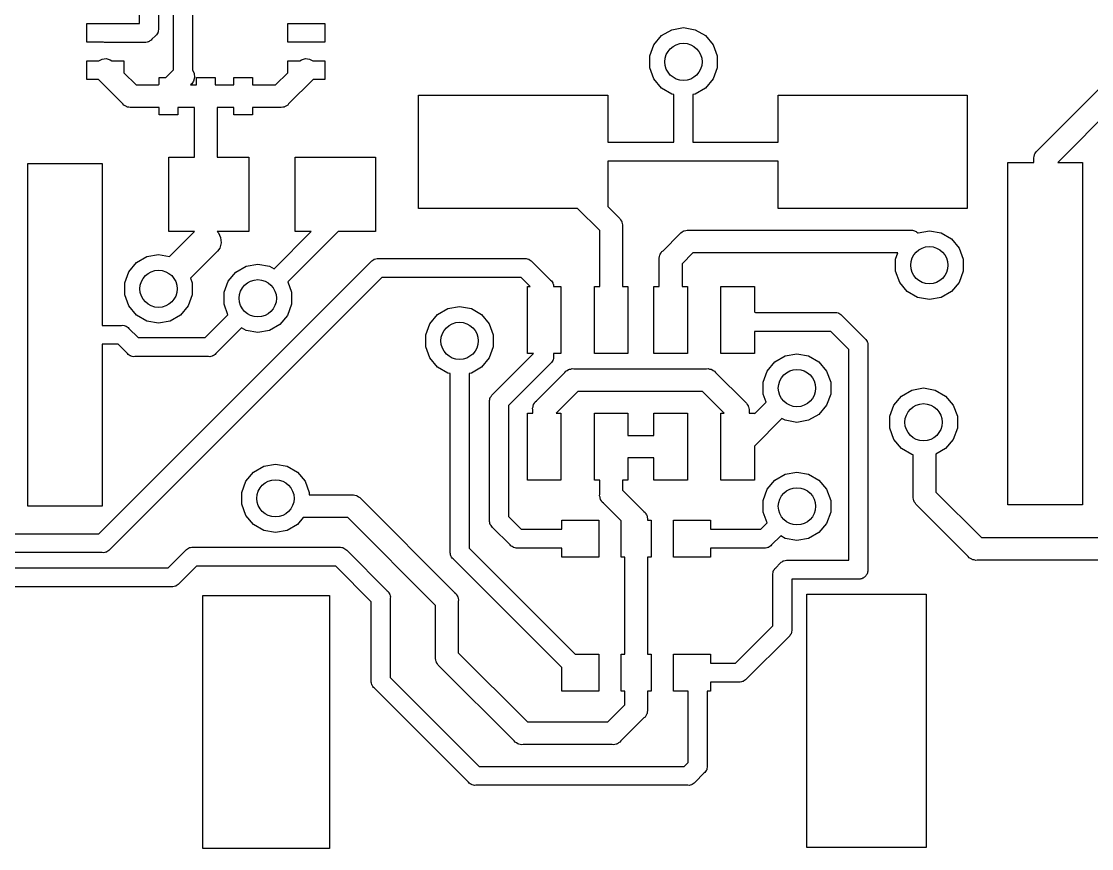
# Model space of a CAD drawing. Extents: x 106.7 to 190.8, y -131.8 to -78.3.
# Drawn here: x 150.91 to 165.28, y -131.76 to -120.65 of the extents above; entities that cross this region are included whole.
import ezdxf

# ---------------------------------------------------------------- set-up
doc = ezdxf.new("R2010")
doc.units = 0
doc.header["$MEASUREMENT"] = 0
doc.layers.add('BLACK', color=7, linetype='CONTINUOUS')

msp = doc.modelspace()

# ---------------------------------------------------------------- linework, layer by layer
at = {"layer": 'BLACK', "linetype": 'CONTINUOUS'}
for p, q in [((153.213, -119.806), (153.213, -121.302)), ((152.959, -121.302), (152.959, -119.853)), ((152.502, -120.68), (152.502, -120.042)), ((152.756, -119.995), (152.756, -120.746)), ((151.791, -120.932), (151.791, -120.682)), ((151.791, -120.682), (152.018, -120.682)), ((152.018, -120.682), (152.029, -120.68)), ((152.029, -120.68), (152.502, -120.68)), ((154.491, -120.932), (154.491, -120.682)), ((154.491, -120.682), (154.991, -120.682)), ((154.991, -120.682), (154.991, -120.932)), ((152.714, -120.845), (152.667, -120.893)), ((152.727, -120.834), (152.714, -120.845)), ((152.736, -120.82), (152.727, -120.834)), ((152.745, -120.806), (152.736, -120.82)), ((152.747, -120.801), (152.745, -120.806)), ((152.75, -120.796), (152.747, -120.801)), ((152.753, -120.779), (152.75, -120.796)), ((152.757, -120.763), (152.753, -120.779)), ((152.756, -120.746), (152.757, -120.763)), ((159.406, -120.966), (159.508, -120.844)), ((159.508, -120.844), (159.647, -120.764)), ((159.647, -120.764), (159.804, -120.736)), ((159.804, -120.736), (159.961, -120.764)), ((159.961, -120.764), (160.1, -120.844)), ((160.1, -120.844), (160.203, -120.966)), ((152.018, -120.932), (151.791, -120.932)), ((152.029, -120.934), (152.018, -120.932)), ((152.568, -120.934), (152.029, -120.934)), ((152.584, -120.936), (152.568, -120.934)), ((152.601, -120.931), (152.584, -120.936)), ((152.617, -120.928), (152.601, -120.931)), ((152.622, -120.925), (152.617, -120.928)), ((152.628, -120.924), (152.622, -120.925)), ((152.641, -120.914), (152.628, -120.924)), ((152.656, -120.906), (152.641, -120.914)), ((152.667, -120.893), (152.656, -120.906)), ((154.991, -120.932), (154.491, -120.932)), ((159.351, -121.116), (159.406, -120.966)), ((160.203, -120.966), (160.257, -121.116)), ((159.351, -121.276), (159.351, -121.116)), ((160.257, -121.116), (160.257, -121.276)), ((151.791, -121.432), (151.791, -121.182)), ((151.791, -121.182), (151.95, -121.182)), ((151.95, -121.182), (151.952, -121.18)), ((151.952, -121.18), (152.001, -121.158)), ((152.001, -121.158), (152.054, -121.153)), ((152.054, -121.153), (152.106, -121.167)), ((152.106, -121.167), (152.128, -121.182)), ((152.128, -121.182), (152.291, -121.182)), ((152.291, -121.182), (152.291, -121.342)), ((154.491, -121.342), (154.491, -121.182)), ((154.491, -121.182), (154.653, -121.182)), ((154.653, -121.182), (154.675, -121.167)), ((154.675, -121.167), (154.727, -121.153)), ((154.727, -121.153), (154.781, -121.158)), ((154.781, -121.158), (154.829, -121.18)), ((154.829, -121.18), (154.831, -121.182)), ((154.831, -121.182), (154.991, -121.182)), ((154.991, -121.182), (154.991, -121.432)), ((159.406, -121.426), (159.351, -121.276)), ((160.257, -121.276), (160.203, -121.426)), ((152.291, -121.342), (152.454, -121.505)), ((152.766, -121.495), (152.766, -121.407)), ((152.766, -121.407), (152.854, -121.407)), ((152.854, -121.407), (152.959, -121.302)), ((153.213, -121.302), (153.235, -121.35)), ((153.24, -121.404), (153.226, -121.456)), ((153.235, -121.35), (153.24, -121.404)), ((153.266, -121.505), (153.266, -121.407)), ((153.266, -121.407), (153.516, -121.407)), ((153.516, -121.407), (153.516, -121.505)), ((153.766, -121.505), (153.766, -121.407)), ((153.766, -121.407), (154.016, -121.407)), ((154.016, -121.407), (154.016, -121.505)), ((154.327, -121.505), (154.491, -121.342)), ((159.508, -121.549), (159.406, -121.426)), ((160.203, -121.426), (160.1, -121.549)), ((151.95, -121.432), (151.791, -121.432)), ((152.278, -121.76), (151.95, -121.432)), ((152.454, -121.505), (152.756, -121.505)), ((152.756, -121.505), (152.766, -121.495)), ((153.203, -121.489), (153.187, -121.505)), ((153.187, -121.505), (153.266, -121.505)), ((153.226, -121.456), (153.203, -121.489)), ((153.516, -121.505), (153.766, -121.505)), ((154.016, -121.505), (154.327, -121.505)), ((154.831, -121.432), (154.503, -121.76)), ((154.991, -121.432), (154.831, -121.432)), ((159.647, -121.629), (159.508, -121.549)), ((160.1, -121.549), (159.961, -121.629)), ((164.559, -122.385), (165.407, -121.538)), ((156.248, -123.165), (156.248, -121.641)), ((156.248, -121.641), (158.788, -121.641)), ((158.788, -121.641), (158.788, -122.276)), ((159.677, -121.634), (159.647, -121.629)), ((159.677, -122.276), (159.677, -121.634)), ((159.961, -121.629), (159.931, -121.634)), ((159.931, -121.634), (159.931, -122.276)), ((161.074, -122.276), (161.074, -121.641)), ((161.074, -121.641), (163.614, -121.641)), ((163.614, -121.641), (163.614, -123.165)), ((152.291, -121.776), (152.278, -121.76)), ((152.309, -121.786), (152.291, -121.776)), ((152.325, -121.797), (152.309, -121.786)), ((152.332, -121.799), (152.325, -121.797)), ((152.338, -121.803), (152.332, -121.799)), ((152.358, -121.806), (152.338, -121.803)), ((152.377, -121.811), (152.358, -121.806)), ((152.397, -121.809), (152.377, -121.811)), ((152.766, -121.809), (152.397, -121.809)), ((152.766, -121.907), (152.766, -121.809)), ((153.238, -121.809), (153.016, -121.809)), ((153.016, -121.809), (153.016, -121.907)), ((153.238, -122.474), (153.238, -121.809)), ((153.766, -121.809), (153.543, -121.809)), ((153.543, -121.809), (153.543, -122.474)), ((153.766, -121.907), (153.766, -121.809)), ((154.384, -121.809), (154.016, -121.809)), ((154.016, -121.809), (154.016, -121.907)), ((154.404, -121.811), (154.384, -121.809)), ((154.424, -121.806), (154.404, -121.811)), ((154.444, -121.803), (154.424, -121.806)), ((154.449, -121.799), (154.444, -121.803)), ((154.456, -121.797), (154.449, -121.799)), ((154.473, -121.786), (154.456, -121.797)), ((154.49, -121.776), (154.473, -121.786)), ((154.503, -121.76), (154.49, -121.776)), ((165.582, -121.793), (164.829, -122.546)), ((153.016, -121.907), (152.766, -121.907)), ((154.016, -121.907), (153.766, -121.907)), ((158.788, -122.276), (159.677, -122.276)), ((159.931, -122.276), (161.074, -122.276)), ((164.52, -122.439), (164.522, -122.432)), ((164.522, -122.432), (164.533, -122.416)), ((164.533, -122.416), (164.544, -122.398)), ((164.544, -122.398), (164.559, -122.385)), ((151.001, -127.162), (151.001, -122.562)), ((151.001, -122.562), (152.001, -122.562)), ((152.001, -122.562), (152.001, -124.735)), ((152.892, -123.474), (152.892, -122.474)), ((152.892, -122.474), (153.238, -122.474)), ((153.543, -122.474), (153.967, -122.474)), ((153.967, -122.474), (153.967, -123.474)), ((154.592, -123.474), (154.592, -122.474)), ((154.592, -122.474), (155.667, -122.474)), ((155.667, -122.474), (155.667, -123.474)), ((161.074, -122.53), (158.788, -122.53)), ((158.788, -122.53), (158.788, -123.14)), ((161.074, -123.165), (161.074, -122.53)), ((164.162, -127.146), (164.162, -122.546)), ((164.162, -122.546), (164.51, -122.546)), ((164.508, -122.484), (164.513, -122.465)), ((164.51, -122.504), (164.508, -122.484)), ((164.51, -122.546), (164.51, -122.504)), ((164.513, -122.465), (164.517, -122.445)), ((164.517, -122.445), (164.52, -122.439)), ((164.829, -122.546), (165.162, -122.546)), ((165.162, -122.546), (165.162, -127.146)), ((158.788, -123.14), (158.936, -123.287)), ((158.382, -123.165), (156.248, -123.165)), ((158.68, -123.463), (158.382, -123.165)), ((158.936, -123.287), (158.951, -123.3)), ((163.614, -123.165), (161.074, -123.165)), ((158.951, -123.3), (158.961, -123.318)), ((158.961, -123.318), (158.973, -123.334)), ((158.973, -123.334), (158.975, -123.341)), ((158.975, -123.341), (158.978, -123.347)), ((158.978, -123.347), (158.982, -123.367)), ((158.982, -123.367), (158.987, -123.386)), ((158.987, -123.386), (158.985, -123.406)), ((158.985, -123.406), (158.985, -124.214)), ((153.238, -123.474), (152.892, -123.474)), ((152.903, -123.81), (153.238, -123.474)), ((153.238, -123.474), (153.238, -123.474)), ((153.967, -123.474), (153.543, -123.474)), ((153.543, -123.474), (153.543, -123.474)), ((153.543, -123.474), (153.56, -123.491)), ((153.56, -123.491), (153.59, -123.556)), ((153.59, -123.556), (153.596, -123.627)), ((154.307, -123.974), (154.806, -123.474)), ((155.166, -123.474), (154.491, -124.149)), ((154.806, -123.474), (154.592, -123.474)), ((155.667, -123.474), (155.166, -123.474)), ((158.68, -124.214), (158.68, -123.463)), ((159.53, -123.732), (159.755, -123.506)), ((159.755, -123.506), (159.768, -123.491)), ((159.768, -123.491), (159.786, -123.48)), ((159.786, -123.48), (159.802, -123.469)), ((159.802, -123.469), (159.809, -123.467)), ((159.809, -123.467), (159.815, -123.464)), ((159.815, -123.464), (159.835, -123.46)), ((159.835, -123.46), (159.854, -123.455)), ((159.854, -123.455), (159.874, -123.457)), ((159.874, -123.457), (162.879, -123.457)), ((162.879, -123.457), (162.892, -123.461)), ((162.892, -123.461), (162.905, -123.464)), ((162.905, -123.464), (162.917, -123.47)), ((162.917, -123.47), (162.929, -123.475)), ((162.929, -123.475), (162.94, -123.484)), ((162.94, -123.484), (162.952, -123.491)), ((162.952, -123.491), (162.954, -123.493)), ((162.954, -123.493), (163.106, -123.466)), ((163.106, -123.466), (163.263, -123.494)), ((163.263, -123.494), (163.402, -123.574)), ((163.402, -123.574), (163.505, -123.697)), ((153.578, -123.696), (153.547, -123.74)), ((153.596, -123.627), (153.578, -123.696)), ((163.505, -123.697), (163.559, -123.847)), ((152.46, -123.892), (152.598, -123.812)), ((152.598, -123.812), (152.756, -123.784)), ((152.756, -123.784), (152.903, -123.81)), ((153.547, -123.74), (153.186, -124.101)), ((155.607, -123.88), (155.618, -123.867)), ((155.618, -123.867), (155.633, -123.858)), ((155.633, -123.858), (155.647, -123.849)), ((155.647, -123.849), (155.652, -123.847)), ((155.652, -123.847), (155.657, -123.844)), ((155.657, -123.844), (155.674, -123.841)), ((155.674, -123.841), (155.69, -123.837)), ((155.69, -123.837), (155.707, -123.839)), ((155.707, -123.839), (157.673, -123.839)), ((157.673, -123.839), (157.69, -123.837)), ((157.69, -123.837), (157.706, -123.841)), ((157.706, -123.841), (157.723, -123.844)), ((157.723, -123.844), (157.728, -123.847)), ((157.728, -123.847), (157.733, -123.849)), ((157.733, -123.849), (157.747, -123.858)), ((157.747, -123.858), (157.761, -123.867)), ((157.761, -123.867), (157.772, -123.88)), ((159.478, -123.831), (159.484, -123.811)), ((159.48, -123.851), (159.478, -123.831)), ((159.48, -124.214), (159.48, -123.851)), ((159.484, -123.811), (159.487, -123.791)), ((159.487, -123.791), (159.491, -123.785)), ((159.491, -123.785), (159.492, -123.779)), ((159.492, -123.779), (159.504, -123.762)), ((159.504, -123.762), (159.514, -123.745)), ((159.514, -123.745), (159.53, -123.732)), ((159.931, -123.761), (159.785, -123.907)), ((162.684, -123.761), (159.931, -123.761)), ((162.653, -123.847), (162.684, -123.761)), ((162.653, -124.007), (162.653, -123.847)), ((163.559, -123.847), (163.559, -124.007)), ((151.954, -127.533), (155.607, -123.88)), ((152.357, -124.014), (152.46, -123.892)), ((153.793, -124.019), (153.932, -123.939)), ((153.932, -123.939), (154.089, -123.911)), ((154.089, -123.911), (154.246, -123.939)), ((154.246, -123.939), (154.307, -123.974)), ((157.772, -123.88), (158.018, -124.126)), ((159.785, -123.907), (159.785, -124.214)), ((162.708, -124.157), (162.653, -124.007)), ((163.559, -124.007), (163.505, -124.157)), ((155.754, -124.093), (152.1, -127.746)), ((152.302, -124.164), (152.357, -124.014)), ((153.186, -124.101), (153.209, -124.164)), ((153.636, -124.291), (153.691, -124.141)), ((153.691, -124.141), (153.793, -124.019)), ((154.491, -124.149), (154.542, -124.291)), ((157.626, -124.093), (155.754, -124.093)), ((157.747, -124.214), (157.626, -124.093)), ((158.018, -124.126), (158.031, -124.137)), ((158.031, -124.137), (158.04, -124.151)), ((158.04, -124.151), (158.049, -124.165)), ((152.302, -124.324), (152.302, -124.164)), ((153.209, -124.164), (153.209, -124.324)), ((153.636, -124.451), (153.636, -124.291)), ((154.542, -124.291), (154.542, -124.451)), ((157.708, -125.114), (157.708, -124.214)), ((157.708, -124.214), (157.747, -124.214)), ((158.049, -124.165), (158.051, -124.171)), ((158.051, -124.171), (158.054, -124.175)), ((158.054, -124.175), (158.057, -124.192)), ((158.057, -124.192), (158.061, -124.208)), ((158.061, -124.208), (158.061, -124.214)), ((158.061, -124.214), (158.158, -124.214)), ((158.158, -124.214), (158.158, -125.114)), ((158.608, -125.114), (158.608, -124.214)), ((158.608, -124.214), (158.68, -124.214)), ((158.985, -124.214), (159.058, -124.214)), ((159.058, -124.214), (159.058, -125.114)), ((159.408, -125.114), (159.408, -124.214)), ((159.408, -124.214), (159.48, -124.214)), ((159.785, -124.214), (159.858, -124.214)), ((159.858, -124.214), (159.858, -125.114)), ((160.308, -125.114), (160.308, -124.214)), ((160.308, -124.214), (160.758, -124.214)), ((160.758, -124.214), (160.758, -124.554)), ((162.81, -124.279), (162.708, -124.157)), ((162.949, -124.359), (162.81, -124.279)), ((163.402, -124.279), (163.263, -124.359)), ((163.505, -124.157), (163.402, -124.279)), ((152.357, -124.474), (152.302, -124.324)), ((153.209, -124.324), (153.154, -124.474)), ((163.106, -124.387), (162.949, -124.359)), ((163.263, -124.359), (163.106, -124.387)), ((152.46, -124.597), (152.357, -124.474)), ((153.154, -124.474), (153.051, -124.597)), ((153.688, -124.593), (153.636, -124.451)), ((154.542, -124.451), (154.488, -124.601)), ((156.502, -124.59), (156.641, -124.51)), ((156.641, -124.51), (156.798, -124.482)), ((156.798, -124.482), (156.956, -124.51)), ((156.956, -124.51), (157.094, -124.59)), ((160.758, -124.554), (160.761, -124.557)), ((160.761, -124.557), (160.77, -124.562)), ((160.77, -124.562), (161.831, -124.562)), ((161.831, -124.562), (161.847, -124.56)), ((161.847, -124.56), (161.864, -124.564)), ((161.864, -124.564), (161.88, -124.567)), ((161.88, -124.567), (161.885, -124.57)), ((161.885, -124.57), (161.891, -124.572)), ((161.891, -124.572), (161.904, -124.581)), ((161.904, -124.581), (161.919, -124.59)), ((152.598, -124.677), (152.46, -124.597)), ((152.756, -124.704), (152.598, -124.677)), ((152.913, -124.677), (152.756, -124.704)), ((153.051, -124.597), (152.913, -124.677)), ((153.38, -124.9), (153.688, -124.593)), ((154.385, -124.724), (154.246, -124.804)), ((154.488, -124.601), (154.385, -124.724)), ((156.345, -124.863), (156.4, -124.713)), ((156.4, -124.713), (156.502, -124.59)), ((157.094, -124.59), (157.197, -124.713)), ((157.197, -124.713), (157.251, -124.863)), ((161.919, -124.59), (161.93, -124.603)), ((161.93, -124.603), (162.239, -124.912)), ((152.001, -124.735), (152.26, -124.735)), ((152.26, -124.735), (152.277, -124.734)), ((152.277, -124.734), (152.293, -124.738)), ((152.293, -124.738), (152.31, -124.741)), ((152.31, -124.741), (152.315, -124.744)), ((152.315, -124.744), (152.32, -124.745)), ((152.32, -124.745), (152.334, -124.755)), ((152.334, -124.755), (152.349, -124.763)), ((152.349, -124.763), (152.359, -124.776)), ((152.359, -124.776), (152.484, -124.9)), ((153.871, -124.769), (153.526, -125.113)), ((153.932, -124.804), (153.871, -124.769)), ((154.089, -124.831), (153.932, -124.804)), ((154.246, -124.804), (154.089, -124.831)), ((156.345, -125.023), (156.345, -124.863)), ((157.251, -124.863), (157.251, -125.023)), ((161.783, -124.816), (160.758, -124.816)), ((160.758, -124.816), (160.758, -125.114)), ((162.027, -125.059), (161.783, -124.816)), ((152.213, -124.989), (152.001, -124.989)), ((152.001, -124.989), (152.001, -127.162)), ((152.337, -125.113), (152.213, -124.989)), ((152.484, -124.9), (153.38, -124.9)), ((162.239, -124.912), (162.252, -124.923)), ((162.252, -124.923), (162.261, -124.938)), ((162.261, -124.938), (162.27, -124.952)), ((162.27, -124.952), (162.272, -124.957)), ((162.272, -124.957), (162.275, -124.962)), ((162.275, -124.962), (162.278, -124.979)), ((162.278, -124.979), (162.282, -124.995)), ((162.282, -124.995), (162.281, -125.012)), ((162.281, -125.012), (162.281, -128.038)), ((152.348, -125.126), (152.337, -125.113)), ((152.363, -125.135), (152.348, -125.126)), ((152.377, -125.144), (152.363, -125.135)), ((152.382, -125.146), (152.377, -125.144)), ((152.387, -125.149), (152.382, -125.146)), ((152.404, -125.152), (152.387, -125.149)), ((152.42, -125.156), (152.404, -125.152)), ((152.437, -125.154), (152.42, -125.156)), ((153.427, -125.154), (152.437, -125.154)), ((153.444, -125.156), (153.427, -125.154)), ((153.46, -125.152), (153.444, -125.156)), ((153.477, -125.149), (153.46, -125.152)), ((153.482, -125.146), (153.477, -125.149)), ((153.487, -125.144), (153.482, -125.146)), ((153.501, -125.135), (153.487, -125.144)), ((153.516, -125.126), (153.501, -125.135)), ((153.526, -125.113), (153.516, -125.126)), ((156.4, -125.173), (156.345, -125.023)), ((157.251, -125.023), (157.197, -125.173)), ((157.242, -125.663), (157.79, -125.114)), ((157.79, -125.114), (157.708, -125.114)), ((158.158, -125.114), (158.06, -125.114)), ((158.06, -125.114), (158.06, -125.146)), ((158.06, -125.146), (158.061, -125.163)), ((159.058, -125.114), (158.608, -125.114)), ((159.858, -125.114), (159.408, -125.114)), ((160.758, -125.114), (160.308, -125.114)), ((161.032, -125.225), (161.171, -125.145)), ((161.171, -125.145), (161.328, -125.117)), ((161.328, -125.117), (161.485, -125.145)), ((161.485, -125.145), (161.624, -125.225)), ((162.027, -127.889), (162.027, -125.059)), ((156.502, -125.295), (156.4, -125.173)), ((156.641, -125.375), (156.502, -125.295)), ((157.094, -125.295), (156.956, -125.375)), ((157.197, -125.173), (157.094, -125.295)), ((158.018, -125.245), (157.455, -125.809)), ((158.031, -125.234), (158.018, -125.245)), ((158.04, -125.22), (158.031, -125.234)), ((158.049, -125.206), (158.04, -125.22)), ((158.051, -125.201), (158.049, -125.206)), ((158.054, -125.196), (158.051, -125.201)), ((158.057, -125.179), (158.054, -125.196)), ((158.061, -125.163), (158.057, -125.179)), ((160.93, -125.348), (161.032, -125.225)), ((161.624, -125.225), (161.727, -125.348)), ((156.671, -125.38), (156.641, -125.375)), ((156.671, -127.772), (156.671, -125.38)), ((156.956, -125.375), (156.925, -125.38)), ((156.925, -125.38), (156.925, -127.725)), ((157.83, -125.749), (158.212, -125.367)), ((158.212, -125.367), (158.225, -125.351)), ((158.225, -125.351), (158.243, -125.341)), ((158.243, -125.341), (158.259, -125.329)), ((158.259, -125.329), (158.266, -125.328)), ((158.266, -125.328), (158.272, -125.324)), ((158.272, -125.324), (158.291, -125.321)), ((158.291, -125.321), (158.311, -125.316)), ((158.311, -125.316), (158.331, -125.317)), ((158.331, -125.317), (160.115, -125.317)), ((160.115, -125.317), (160.135, -125.316)), ((160.135, -125.316), (160.155, -125.321)), ((160.155, -125.321), (160.175, -125.324)), ((160.175, -125.324), (160.18, -125.328)), ((160.18, -125.328), (160.187, -125.329)), ((160.187, -125.329), (160.204, -125.341)), ((160.204, -125.341), (160.221, -125.351)), ((160.221, -125.351), (160.234, -125.367)), ((160.234, -125.367), (160.636, -125.768)), ((160.875, -125.498), (160.93, -125.348)), ((161.727, -125.348), (161.781, -125.498)), ((160.875, -125.658), (160.875, -125.498)), ((161.781, -125.498), (161.781, -125.658)), ((162.871, -125.604), (163.028, -125.576)), ((163.028, -125.576), (163.186, -125.604)), ((157.199, -125.745), (157.203, -125.729)), ((157.203, -125.729), (157.206, -125.712)), ((157.206, -125.712), (157.209, -125.707)), ((157.209, -125.707), (157.211, -125.702)), ((157.211, -125.702), (157.22, -125.688)), ((157.22, -125.688), (157.229, -125.674)), ((157.229, -125.674), (157.242, -125.663)), ((158.388, -125.622), (158.096, -125.914)), ((160.058, -125.622), (158.388, -125.622)), ((160.35, -125.914), (160.058, -125.622)), ((160.915, -125.767), (160.875, -125.658)), ((161.781, -125.658), (161.727, -125.808)), ((162.63, -125.806), (162.733, -125.684)), ((162.733, -125.684), (162.871, -125.604)), ((163.186, -125.604), (163.324, -125.684)), ((163.324, -125.684), (163.427, -125.806)), ((157.201, -125.762), (157.199, -125.745)), ((157.201, -127.35), (157.201, -125.762)), ((157.455, -125.809), (157.455, -127.303)), ((157.778, -125.848), (157.784, -125.829)), ((157.78, -125.868), (157.778, -125.848)), ((157.78, -125.914), (157.78, -125.868)), ((157.784, -125.829), (157.787, -125.809)), ((157.787, -125.809), (157.791, -125.803)), ((157.791, -125.803), (157.792, -125.796)), ((157.792, -125.796), (157.804, -125.78)), ((157.804, -125.78), (157.814, -125.762)), ((157.814, -125.762), (157.83, -125.749)), ((160.636, -125.768), (160.651, -125.781)), ((160.651, -125.781), (160.661, -125.799)), ((160.661, -125.799), (160.673, -125.815)), ((160.673, -125.815), (160.675, -125.822)), ((160.675, -125.822), (160.678, -125.828)), ((160.678, -125.828), (160.682, -125.848)), ((160.682, -125.848), (160.687, -125.867)), ((160.687, -125.867), (160.685, -125.887)), ((160.758, -125.924), (160.915, -125.767)), ((161.727, -125.808), (161.624, -125.93)), ((162.575, -125.956), (162.63, -125.806)), ((163.427, -125.806), (163.482, -125.956)), ((157.708, -126.814), (157.708, -125.914)), ((157.708, -125.914), (157.78, -125.914)), ((158.096, -125.914), (158.158, -125.914)), ((158.158, -125.914), (158.158, -126.814)), ((158.608, -126.814), (158.608, -125.914)), ((158.608, -125.914), (159.058, -125.914)), ((159.058, -125.914), (159.058, -126.212)), ((159.408, -126.212), (159.408, -125.914)), ((159.408, -125.914), (159.858, -125.914)), ((159.858, -125.914), (159.858, -126.814)), ((160.308, -126.814), (160.308, -125.914)), ((160.308, -125.914), (160.35, -125.914)), ((160.685, -125.887), (160.685, -125.914)), ((160.685, -125.914), (160.758, -125.914)), ((160.758, -125.914), (160.758, -125.924)), ((161.127, -125.985), (160.758, -126.355)), ((161.171, -126.01), (161.127, -125.985)), ((161.328, -126.038), (161.171, -126.01)), ((161.485, -126.01), (161.328, -126.038)), ((161.624, -125.93), (161.485, -126.01)), ((162.575, -126.116), (162.575, -125.956)), ((163.482, -125.956), (163.482, -126.116)), ((162.63, -126.266), (162.575, -126.116)), ((163.482, -126.116), (163.427, -126.266)), ((159.058, -126.212), (159.408, -126.212)), ((162.733, -126.389), (162.63, -126.266)), ((163.427, -126.266), (163.324, -126.389)), ((160.758, -126.355), (160.758, -126.814)), ((162.871, -126.469), (162.733, -126.389)), ((163.324, -126.389), (163.195, -126.463)), ((154.169, -126.626), (154.326, -126.598)), ((154.326, -126.598), (154.483, -126.626)), ((159.408, -126.516), (159.058, -126.516)), ((159.058, -126.516), (159.058, -126.814)), ((159.408, -126.814), (159.408, -126.516)), ((162.89, -126.472), (162.871, -126.469)), ((162.89, -127.031), (162.89, -126.472)), ((163.195, -126.463), (163.195, -126.975)), ((153.927, -126.828), (154.03, -126.705)), ((154.03, -126.705), (154.169, -126.626)), ((154.483, -126.626), (154.622, -126.705)), ((154.622, -126.705), (154.724, -126.828)), ((161.032, -126.813), (161.171, -126.733)), ((161.171, -126.733), (161.328, -126.705)), ((161.328, -126.705), (161.485, -126.733)), ((161.485, -126.733), (161.624, -126.813)), ((153.873, -126.978), (153.927, -126.828)), ((154.724, -126.828), (154.779, -126.978)), ((158.158, -126.814), (157.708, -126.814)), ((158.68, -126.814), (158.608, -126.814)), ((158.68, -127.003), (158.68, -126.814)), ((159.058, -126.814), (158.985, -126.814)), ((158.985, -126.814), (158.985, -126.946)), ((159.858, -126.814), (159.408, -126.814)), ((160.758, -126.814), (160.308, -126.814)), ((160.93, -126.935), (161.032, -126.813)), ((161.624, -126.813), (161.727, -126.935)), ((153.873, -127.138), (153.873, -126.978)), ((154.779, -126.978), (154.779, -127.013)), ((154.779, -127.013), (155.352, -127.013)), ((155.352, -127.013), (155.373, -127.011)), ((155.373, -127.011), (155.392, -127.016)), ((155.392, -127.016), (155.412, -127.02)), ((155.412, -127.02), (155.418, -127.023)), ((155.418, -127.023), (155.424, -127.025)), ((155.424, -127.025), (155.441, -127.036)), ((158.678, -127.023), (158.68, -127.003)), ((158.684, -127.042), (158.678, -127.023)), ((158.985, -126.946), (159.272, -127.233)), ((160.875, -127.085), (160.93, -126.935)), ((161.727, -126.935), (161.781, -127.085)), ((163.195, -126.975), (163.804, -127.584)), ((152.001, -127.162), (151.001, -127.162)), ((153.927, -127.288), (153.873, -127.138)), ((155.441, -127.036), (155.459, -127.047)), ((155.459, -127.047), (155.472, -127.062)), ((155.472, -127.062), (156.732, -128.323)), ((158.687, -127.062), (158.684, -127.042)), ((158.691, -127.068), (158.687, -127.062)), ((158.692, -127.075), (158.691, -127.068)), ((158.704, -127.091), (158.692, -127.075)), ((158.714, -127.109), (158.704, -127.091)), ((158.73, -127.122), (158.714, -127.109)), ((158.969, -127.361), (158.73, -127.122)), ((160.875, -127.245), (160.875, -127.085)), ((161.781, -127.085), (161.781, -127.245)), ((162.888, -127.052), (162.89, -127.031)), ((162.894, -127.071), (162.888, -127.052)), ((162.897, -127.091), (162.894, -127.071)), ((162.901, -127.097), (162.897, -127.091)), ((162.902, -127.103), (162.901, -127.097)), ((162.914, -127.12), (162.902, -127.103)), ((162.924, -127.138), (162.914, -127.12)), ((162.94, -127.151), (162.924, -127.138)), ((163.629, -127.84), (162.94, -127.151)), ((165.162, -127.146), (164.162, -127.146)), ((154.03, -127.411), (153.927, -127.288)), ((154.7, -127.317), (154.622, -127.411)), ((155.296, -127.317), (154.7, -127.317)), ((156.477, -128.498), (155.296, -127.317)), ((157.455, -127.303), (157.623, -127.472)), ((159.272, -127.233), (159.288, -127.246)), ((159.288, -127.246), (159.298, -127.264)), ((159.298, -127.264), (159.309, -127.28)), ((159.309, -127.28), (159.311, -127.287)), ((159.311, -127.287), (159.315, -127.293)), ((159.315, -127.293), (159.318, -127.313)), ((159.318, -127.313), (159.323, -127.332)), ((160.927, -127.387), (160.875, -127.245)), ((161.781, -127.245), (161.727, -127.395)), ((154.169, -127.49), (154.03, -127.411)), ((154.622, -127.411), (154.483, -127.49)), ((157.199, -127.367), (157.201, -127.35)), ((157.203, -127.383), (157.199, -127.367)), ((157.206, -127.4), (157.203, -127.383)), ((157.209, -127.405), (157.206, -127.4)), ((157.211, -127.41), (157.209, -127.405)), ((157.22, -127.424), (157.211, -127.41)), ((157.229, -127.438), (157.22, -127.424)), ((157.242, -127.449), (157.229, -127.438)), ((157.477, -127.684), (157.242, -127.449)), ((158.169, -127.472), (158.169, -127.349)), ((158.169, -127.349), (158.669, -127.349)), ((158.669, -127.349), (158.669, -127.849)), ((158.969, -127.849), (158.969, -127.361)), ((159.323, -127.332), (159.322, -127.349)), ((159.322, -127.349), (159.369, -127.349)), ((159.369, -127.349), (159.369, -127.849)), ((159.669, -127.849), (159.669, -127.349)), ((159.669, -127.349), (160.169, -127.349)), ((160.169, -127.349), (160.169, -127.472)), ((160.842, -127.472), (160.927, -127.387)), ((161.727, -127.395), (161.624, -127.518)), ((148.541, -127.533), (151.954, -127.533)), ((154.326, -127.518), (154.169, -127.49)), ((154.483, -127.49), (154.326, -127.518)), ((157.623, -127.472), (158.169, -127.472)), ((160.169, -127.472), (160.842, -127.472)), ((161.11, -127.563), (160.988, -127.684)), ((161.171, -127.598), (161.11, -127.563)), ((161.328, -127.625), (161.171, -127.598)), ((161.485, -127.598), (161.328, -127.625)), ((161.624, -127.518), (161.485, -127.598)), ((163.804, -127.584), (166.154, -127.584)), ((152.1, -127.746), (152.089, -127.759)), ((153.121, -127.756), (153.131, -127.743)), ((153.131, -127.743), (153.146, -127.734)), ((153.146, -127.734), (153.16, -127.725)), ((153.16, -127.725), (153.165, -127.723)), ((153.165, -127.723), (153.17, -127.72)), ((153.17, -127.72), (153.187, -127.717)), ((153.187, -127.717), (153.203, -127.713)), ((153.203, -127.713), (153.22, -127.714)), ((153.22, -127.714), (155.182, -127.714)), ((155.182, -127.714), (155.199, -127.713)), ((155.199, -127.713), (155.215, -127.717)), ((155.215, -127.717), (155.232, -127.72)), ((155.232, -127.72), (155.237, -127.723)), ((155.237, -127.723), (155.242, -127.725)), ((155.242, -127.725), (155.256, -127.734)), ((155.256, -127.734), (155.271, -127.743)), ((155.271, -127.743), (155.282, -127.756)), ((156.925, -127.725), (158.349, -129.149)), ((157.488, -127.697), (157.477, -127.684)), ((157.502, -127.706), (157.488, -127.697)), ((157.516, -127.715), (157.502, -127.706)), ((157.522, -127.717), (157.516, -127.715)), ((157.526, -127.72), (157.522, -127.717)), ((157.543, -127.723), (157.526, -127.72)), ((157.559, -127.727), (157.543, -127.723)), ((157.576, -127.726), (157.559, -127.727)), ((158.169, -127.726), (157.576, -127.726)), ((158.169, -127.849), (158.169, -127.726)), ((160.889, -127.726), (160.169, -127.726)), ((160.169, -127.726), (160.169, -127.849)), ((160.906, -127.727), (160.889, -127.726)), ((160.922, -127.723), (160.906, -127.727)), ((160.939, -127.72), (160.922, -127.723)), ((160.944, -127.717), (160.939, -127.72)), ((160.949, -127.715), (160.944, -127.717)), ((160.963, -127.706), (160.949, -127.715)), ((160.977, -127.697), (160.963, -127.706)), ((160.988, -127.684), (160.977, -127.697)), ((152.001, -127.787), (148.494, -127.787)), ((152.018, -127.789), (152.001, -127.787)), ((152.034, -127.785), (152.018, -127.789)), ((152.05, -127.782), (152.034, -127.785)), ((152.055, -127.779), (152.05, -127.782)), ((152.061, -127.777), (152.055, -127.779)), ((152.075, -127.768), (152.061, -127.777)), ((152.089, -127.759), (152.075, -127.768)), ((152.886, -127.991), (153.121, -127.756)), ((155.282, -127.756), (155.826, -128.3)), ((156.67, -127.789), (156.671, -127.772)), ((156.674, -127.805), (156.67, -127.789)), ((156.677, -127.822), (156.674, -127.805)), ((156.68, -127.827), (156.677, -127.822)), ((156.681, -127.832), (156.68, -127.827)), ((156.691, -127.846), (156.681, -127.832)), ((156.699, -127.861), (156.691, -127.846)), ((156.712, -127.871), (156.699, -127.861)), ((158.169, -129.328), (156.712, -127.871)), ((158.669, -127.849), (158.169, -127.849)), ((159.017, -127.849), (158.969, -127.849)), ((159.017, -129.149), (159.017, -127.849)), ((159.369, -127.849), (159.321, -127.849)), ((159.321, -127.849), (159.321, -129.149)), ((160.169, -127.849), (159.669, -127.849)), ((161.154, -127.895), (161.171, -127.892)), ((161.171, -127.892), (161.187, -127.887)), ((161.187, -127.887), (161.204, -127.889)), ((161.204, -127.889), (162.027, -127.889)), ((163.642, -127.855), (163.629, -127.84)), ((163.659, -127.865), (163.642, -127.855)), ((163.676, -127.877), (163.659, -127.865)), ((163.682, -127.879), (163.676, -127.877)), ((163.688, -127.882), (163.682, -127.879)), ((163.708, -127.886), (163.688, -127.882)), ((163.728, -127.891), (163.708, -127.886)), ((163.748, -127.889), (163.728, -127.891)), ((166.211, -127.889), (163.748, -127.889)), ((147.157, -127.991), (152.886, -127.991)), ((153.267, -127.968), (153.032, -128.203)), ((155.135, -127.968), (153.267, -127.968)), ((155.613, -128.446), (155.135, -127.968)), ((161.011, -128.038), (161.014, -128.033)), ((161.014, -128.033), (161.015, -128.028)), ((161.015, -128.028), (161.025, -128.014)), ((161.025, -128.014), (161.033, -127.999)), ((161.033, -127.999), (161.046, -127.989)), ((161.046, -127.989), (161.105, -127.93)), ((161.105, -127.93), (161.115, -127.917)), ((161.115, -127.917), (161.13, -127.909)), ((161.13, -127.909), (161.144, -127.899)), ((161.144, -127.899), (161.149, -127.898)), ((161.149, -127.898), (161.154, -127.895)), ((161.003, -128.071), (161.008, -128.055)), ((161.005, -128.088), (161.003, -128.071)), ((161.005, -128.769), (161.005, -128.088)), ((161.008, -128.055), (161.011, -128.038)), ((162.176, -128.143), (161.259, -128.143)), ((161.259, -128.143), (161.259, -128.816)), ((162.187, -128.139), (162.176, -128.143)), ((162.198, -128.137), (162.187, -128.139)), ((162.207, -128.131), (162.198, -128.137)), ((162.218, -128.128), (162.207, -128.131)), ((162.227, -128.12), (162.218, -128.128)), ((162.236, -128.115), (162.227, -128.12)), ((162.244, -128.106), (162.236, -128.115)), ((162.252, -128.099), (162.244, -128.106)), ((162.258, -128.089), (162.252, -128.099)), ((162.265, -128.08), (162.258, -128.089)), ((162.269, -128.07), (162.265, -128.08)), ((162.275, -128.06), (162.269, -128.07)), ((162.277, -128.049), (162.275, -128.06)), ((162.281, -128.038), (162.277, -128.049)), ((152.933, -128.245), (147.11, -128.245)), ((152.949, -128.246), (152.933, -128.245)), ((152.966, -128.242), (152.949, -128.246)), ((152.982, -128.239), (152.966, -128.242)), ((152.987, -128.236), (152.982, -128.239)), ((152.993, -128.234), (152.987, -128.236)), ((153.006, -128.225), (152.993, -128.234)), ((153.021, -128.216), (153.006, -128.225)), ((153.032, -128.203), (153.021, -128.216)), ((155.826, -128.3), (155.839, -128.311)), ((155.839, -128.311), (155.847, -128.325)), ((156.732, -128.323), (156.748, -128.336)), ((153.351, -131.762), (153.351, -128.362)), ((153.351, -128.362), (155.051, -128.362)), ((155.051, -128.362), (155.051, -131.762)), ((155.613, -129.509), (155.613, -128.446)), ((155.847, -128.325), (155.857, -128.339)), ((155.857, -128.339), (155.858, -128.345)), ((155.858, -128.345), (155.861, -128.35)), ((155.861, -128.35), (155.864, -128.366)), ((155.864, -128.366), (155.869, -128.382)), ((155.869, -128.382), (155.867, -128.399)), ((155.867, -128.399), (155.867, -129.462)), ((156.748, -128.336), (156.758, -128.353)), ((156.758, -128.353), (156.769, -128.37)), ((156.769, -128.37), (156.771, -128.376)), ((156.771, -128.376), (156.775, -128.382)), ((156.775, -128.382), (156.778, -128.402)), ((156.778, -128.402), (156.783, -128.422)), ((156.783, -128.422), (156.781, -128.442)), ((156.781, -128.442), (156.781, -129.134)), ((161.462, -131.746), (161.462, -128.346)), ((161.462, -128.346), (163.062, -128.346)), ((163.062, -128.346), (163.062, -131.746)), ((156.477, -129.19), (156.477, -128.498)), ((160.502, -129.272), (161.005, -128.769)), ((161.239, -128.89), (161.231, -128.905)), ((161.249, -128.876), (161.239, -128.89)), ((161.25, -128.871), (161.249, -128.876)), ((161.253, -128.866), (161.25, -128.871)), ((161.256, -128.849), (161.253, -128.866)), ((161.26, -128.833), (161.256, -128.849)), ((161.259, -128.816), (161.26, -128.833)), ((161.218, -128.916), (160.649, -129.484)), ((161.231, -128.905), (161.218, -128.916)), ((156.781, -129.134), (157.708, -130.061)), ((158.349, -129.149), (158.669, -129.149)), ((158.669, -129.149), (158.669, -129.649)), ((158.969, -129.649), (158.969, -129.149)), ((158.969, -129.149), (159.017, -129.149)), ((159.321, -129.149), (159.369, -129.149)), ((159.369, -129.149), (159.369, -129.649)), ((159.669, -129.649), (159.669, -129.149)), ((159.669, -129.149), (160.169, -129.149)), ((160.169, -129.149), (160.169, -129.272)), ((156.475, -129.211), (156.477, -129.19)), ((156.48, -129.23), (156.475, -129.211)), ((156.484, -129.25), (156.48, -129.23)), ((156.487, -129.256), (156.484, -129.25)), ((156.489, -129.262), (156.487, -129.256)), ((156.5, -129.279), (156.489, -129.262)), ((156.511, -129.297), (156.5, -129.279)), ((156.526, -129.31), (156.511, -129.297)), ((157.533, -130.316), (156.526, -129.31)), ((158.169, -129.649), (158.169, -129.328)), ((160.169, -129.272), (160.502, -129.272)), ((155.867, -129.462), (157.063, -130.658)), ((155.612, -129.526), (155.613, -129.509)), ((155.616, -129.542), (155.612, -129.526)), ((155.619, -129.559), (155.616, -129.542)), ((155.622, -129.564), (155.619, -129.559)), ((155.623, -129.569), (155.622, -129.564)), ((155.633, -129.583), (155.623, -129.569)), ((155.641, -129.597), (155.633, -129.583)), ((155.654, -129.608), (155.641, -129.597)), ((156.916, -130.87), (155.654, -129.608)), ((160.55, -129.526), (160.169, -129.526)), ((160.169, -129.526), (160.169, -129.649)), ((160.566, -129.527), (160.55, -129.526)), ((160.583, -129.523), (160.566, -129.527)), ((160.599, -129.52), (160.583, -129.523)), ((160.604, -129.517), (160.599, -129.52)), ((160.61, -129.515), (160.604, -129.517)), ((160.623, -129.506), (160.61, -129.515)), ((160.638, -129.497), (160.623, -129.506)), ((160.649, -129.484), (160.638, -129.497)), ((158.669, -129.649), (158.169, -129.649)), ((159.017, -129.649), (158.969, -129.649)), ((159.017, -129.832), (159.017, -129.649)), ((159.369, -129.649), (159.321, -129.649)), ((159.321, -129.649), (159.321, -129.889)), ((159.868, -129.649), (159.669, -129.649)), ((159.868, -130.605), (159.868, -129.649)), ((160.169, -129.649), (160.122, -129.649)), ((160.122, -129.649), (160.122, -130.652)), ((158.788, -130.061), (159.017, -129.832)), ((159.321, -129.889), (159.323, -129.909)), ((159.272, -130.008), (158.964, -130.316)), ((159.288, -129.995), (159.272, -130.008)), ((159.298, -129.978), (159.288, -129.995)), ((159.309, -129.961), (159.298, -129.978)), ((159.311, -129.954), (159.309, -129.961)), ((159.315, -129.949), (159.311, -129.954)), ((159.318, -129.929), (159.315, -129.949)), ((159.323, -129.909), (159.318, -129.929)), ((157.708, -130.061), (158.788, -130.061)), ((157.546, -130.332), (157.533, -130.316)), ((157.563, -130.342), (157.546, -130.332)), ((158.951, -130.332), (158.934, -130.342)), ((158.964, -130.316), (158.951, -130.332)), ((157.58, -130.353), (157.563, -130.342)), ((157.586, -130.355), (157.58, -130.353)), ((157.592, -130.359), (157.586, -130.355)), ((157.612, -130.362), (157.592, -130.359)), ((157.632, -130.367), (157.612, -130.362)), ((157.652, -130.365), (157.632, -130.367)), ((158.845, -130.365), (157.652, -130.365)), ((158.865, -130.367), (158.845, -130.365)), ((158.885, -130.362), (158.865, -130.367)), ((158.905, -130.359), (158.885, -130.362)), ((158.91, -130.355), (158.905, -130.359)), ((158.917, -130.353), (158.91, -130.355)), ((158.934, -130.342), (158.917, -130.353)), ((159.815, -130.658), (159.868, -130.605)), ((157.063, -130.658), (159.815, -130.658)), ((160.08, -130.751), (159.961, -130.87)), ((160.093, -130.74), (160.08, -130.751)), ((160.102, -130.726), (160.093, -130.74)), ((160.111, -130.712), (160.102, -130.726)), ((160.113, -130.707), (160.111, -130.712)), ((160.116, -130.702), (160.113, -130.707)), ((160.119, -130.685), (160.116, -130.702)), ((160.123, -130.669), (160.119, -130.685)), ((160.122, -130.652), (160.123, -130.669)), ((156.927, -130.883), (156.916, -130.87)), ((156.942, -130.892), (156.927, -130.883)), ((156.956, -130.901), (156.942, -130.892)), ((156.961, -130.903), (156.956, -130.901)), ((156.966, -130.906), (156.961, -130.903)), ((156.983, -130.909), (156.966, -130.906)), ((156.999, -130.913), (156.983, -130.909)), ((159.895, -130.909), (159.879, -130.913)), ((159.912, -130.906), (159.895, -130.909)), ((159.917, -130.903), (159.912, -130.906)), ((159.922, -130.901), (159.917, -130.903)), ((159.936, -130.892), (159.922, -130.901)), ((159.95, -130.883), (159.936, -130.892)), ((159.961, -130.87), (159.95, -130.883)), ((157.016, -130.912), (156.999, -130.913)), ((159.862, -130.912), (157.016, -130.912)), ((159.879, -130.913), (159.862, -130.912)), ((155.051, -131.762), (153.351, -131.762)), ((163.062, -131.746), (161.462, -131.746))]:
    msp.add_line(p, q, dxfattribs=at)
at = {"layer": 'BLACK'}
for centre in [(159.804, -121.196), (163.106, -123.927), (152.756, -124.244), (154.089, -124.371), (156.798, -124.943), (161.328, -125.578), (163.028, -126.036), (154.326, -127.058), (161.328, -127.165)]:
    msp.add_circle(centre, 0.25, dxfattribs=at)

doc.saveas('drawing.dxf')
